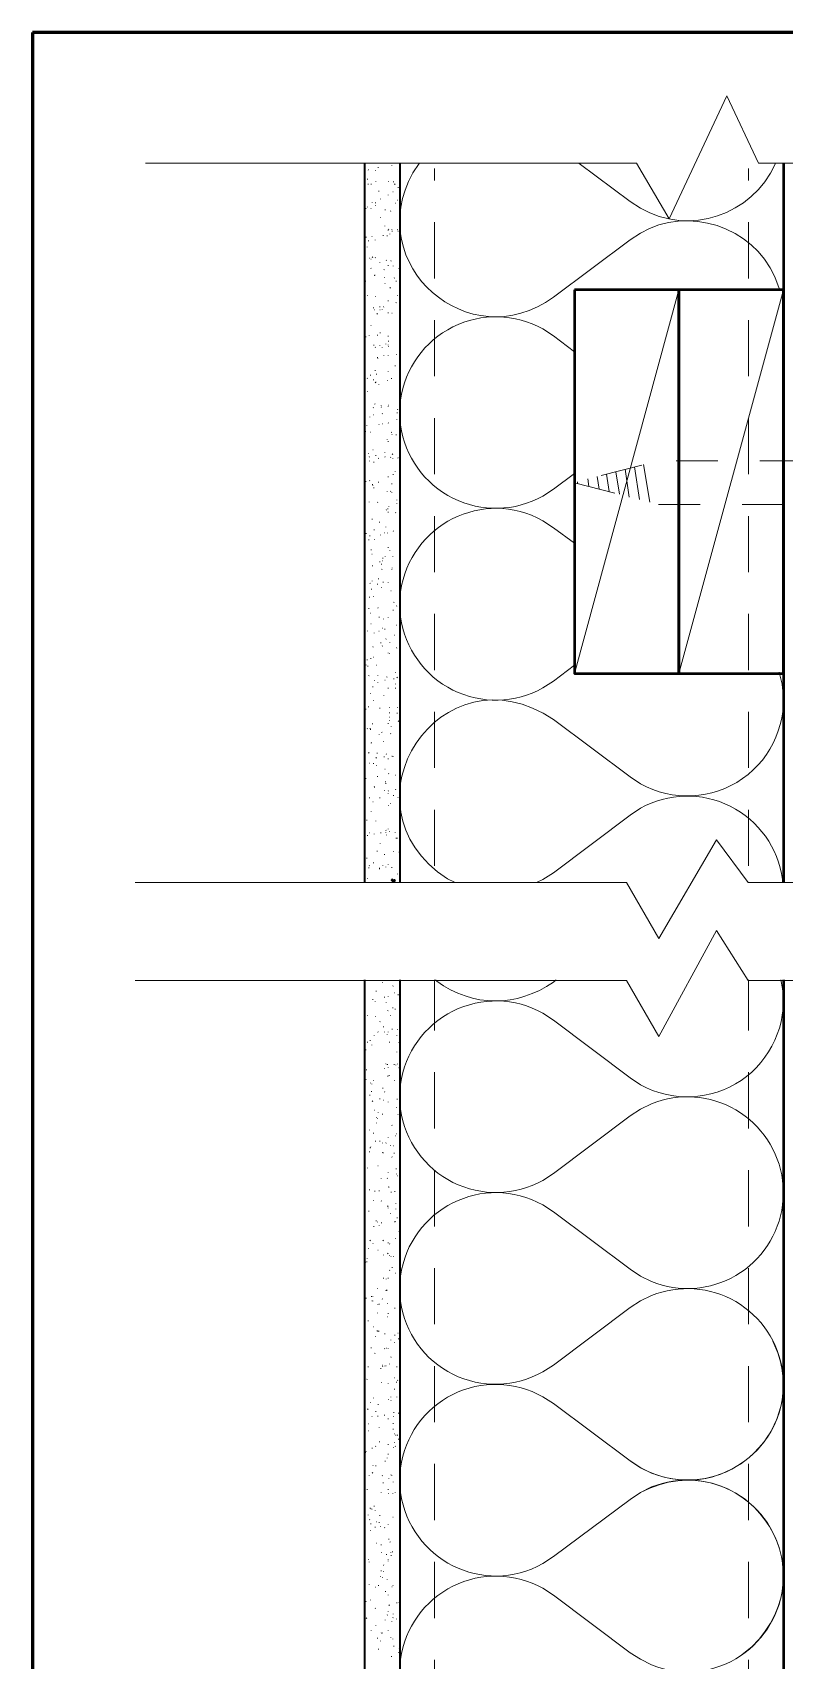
# Model space of a CAD drawing. Header units: inches. Extents: x 5 to 516, y -193 to 129.
# Drawn here: x 71.58 to 73.378, y -166.08 to -162.186 of the extents above; entities that cross this region are included whole.
import ezdxf

# ---------------------------------------------------------------- set-up
doc = ezdxf.new("R2010")
doc.units = ezdxf.units.IN
doc.header["$MEASUREMENT"] = 0
doc.linetypes.add('PDF_IMPORT', pattern=[1, 0.8, -0.2])
doc.layers.add('PDF8_Geometry', color=7, linetype='Continuous')
doc.layers.add('PDF8_Solid Fills', color=7, linetype='Continuous')

msp = doc.modelspace()

# ---------------------------------------------------------------- hatches: boundary and pattern name
at = {"layer": 'PDF8_Solid Fills', "transparency": 33554559}
msp.add_hatch(color=256, dxfattribs=at).paths.add_polyline_path([(72.439957, -164.2180043), (72.4432903, -164.2180043), (72.4432936, -164.2180043), (72.4455158, -164.2168932), (72.4455158, -164.2135599), (72.4388491, -164.2168932), (72.4388459, -164.2168932)])

# ---------------------------------------------------------------- linework, layer by layer
at = {"layer": 'PDF8_Geometry', "lineweight": 60}
msp.add_lwpolyline([(116.5799627, -192.1857845), (116.5799627, -162.1857821), (71.5799591, -162.1857821), (71.5799591, -192.1857845)], dxfattribs=at)
at = {"layer": 'PDF8_Geometry', "lineweight": 15}
for points in [[(71.8499595, -162.4980041), (73.024404, -162.4980041), (73.1021818, -162.6313374), (73.2399595, -162.336893), (73.3155151, -162.4980041), (75.5855153, -162.4980041)], [(72.3832937, -162.513559), (72.3821826, -162.5146701)], [(72.4010708, -162.5157811), (72.3999597, -162.5157811)], [(72.4066273, -162.5091148), (72.4066273, -162.5080036)], [(72.4388493, -162.5046705), (72.4388493, -162.5035594)], [(72.5044056, -162.499114), (72.48885, -162.5213363)], [(72.8866277, -162.4991148), (73.0088499, -162.590226), (73.0332943, -162.6057815)], [(73.3555166, -162.500226), (73.3555166, -162.4991148)], [(73.3777374, -164.2180043), (73.3777374, -162.4991153)], [(72.3810694, -162.5357803), (72.3810694, -162.5368914)], [(72.3821816, -162.5480032), (72.3821816, -162.5491143)], [(72.3899579, -162.5491131), (72.3899579, -162.548002)], [(72.4010708, -162.542449), (72.4010708, -162.5413379)], [(72.4077349, -162.5657802), (72.4077349, -162.5646691)], [(72.4310685, -162.542449), (72.4310685, -162.5413379)], [(72.4410692, -162.5668924), (72.4421803, -162.5668924)], [(72.4432936, -162.5435589), (72.4432936, -162.5424478)], [(72.4466256, -162.5480032), (72.4455145, -162.5491143)], [(72.454402, -162.5557818), (72.454402, -162.5568929)], [(72.3777373, -162.6068931), (72.3766262, -162.6068931)], [(72.3810694, -162.6024488), (72.3810694, -162.6035599)], [(72.3888502, -162.6068931), (72.3899613, -162.6068931)], [(72.3921823, -162.5913359), (72.3921823, -162.592447)], [(72.3999586, -162.5991145), (72.3988475, -162.5991145)], [(72.3999586, -162.593558), (72.3999586, -162.5924469)], [(72.4121792, -162.5846695), (72.4121792, -162.5835584)], [(72.4299608, -162.574671), (72.4299608, -162.5735599)], [(72.4477378, -162.593558), (72.4488489, -162.593558)], [(72.4532943, -162.5868916), (72.4521832, -162.5868916)], [(72.4121792, -162.6291144), (72.4121792, -162.6280033)], [(72.4232921, -162.6091152), (72.4232921, -162.6102263)], [(72.4355127, -162.6124473), (72.4366238, -162.6135584)], [(72.3777373, -162.6746692), (72.3777373, -162.6757803)], [(72.3832937, -162.68467), (72.3832937, -162.6835588)], [(72.3910701, -162.6735593), (72.3921812, -162.6735593)], [(72.3988464, -162.6824478), (72.3988464, -162.6813367)], [(72.4177357, -162.6713372), (72.4188468, -162.6713372)], [(72.4221799, -162.6480037), (72.4221799, -162.6491148)], [(72.4277364, -162.6724471), (72.4277364, -162.671336)], [(72.4299608, -162.6591143), (72.4299608, -162.6580032)], [(72.4310685, -162.65578), (72.4321796, -162.6568911)], [(72.434405, -162.6668929), (72.434405, -162.668004)], [(72.4388493, -162.6568922), (72.4388493, -162.6580033)], [(72.439957, -162.6613364), (72.439957, -162.6602253)], [(72.4532943, -162.6568922), (72.4521832, -162.6568922)], [(72.4532943, -162.6602242), (72.4544054, -162.6613354)], [(72.8255167, -162.8191141), (73.0088501, -162.6813363)], [(73.0332945, -162.665781), (73.0088501, -162.6813365)], [(72.3799572, -162.6991149), (72.3799572, -162.6980038)], [(72.3921823, -162.7224485), (72.3932934, -162.7235596)], [(72.3988464, -162.7235584), (72.3999575, -162.7246695)], [(72.3866258, -162.7257805), (72.3855147, -162.7257805)], [(72.3888502, -162.7280027), (72.3899613, -162.7280027)], [(72.3888502, -162.749114), (72.3899613, -162.7502252)], [(72.4099593, -162.7357813), (72.4099593, -162.7368924)], [(72.4199601, -162.7524484), (72.4210712, -162.7535595)], [(72.4255165, -162.7302248), (72.4266276, -162.7313359)], [(72.4299608, -162.7424477), (72.4299608, -162.7435588)], [(72.4366249, -162.731337), (72.437736, -162.7324481)], [(72.4421814, -162.7446698), (72.4421814, -162.7435587)], [(72.4555142, -162.7513362), (72.4555142, -162.7502251)], [(72.3766251, -162.7802262), (72.375514, -162.7802262)], [(72.3977387, -162.7668911), (72.3966276, -162.7668911)], [(72.3988464, -162.7657812), (72.3977353, -162.7657812)], [(72.4210723, -162.7713354), (72.4210723, -162.7724465)], [(72.4232921, -162.7857804), (72.422181, -162.7857804)], [(72.434405, -162.7957811), (72.4355162, -162.7968922)], [(72.4455134, -162.7724476), (72.4444023, -162.7735587)], [(72.4499577, -162.7802262), (72.4488466, -162.7802262)], [(73.125513, -162.8013375), (72.8755129, -163.7191154)], [(73.375513, -162.8013375), (73.125513, -163.7191154)], [(73.3655168, -162.7980032), (73.3544057, -162.7702254)], [(73.375513, -162.7891147), (73.375513, -162.7746702)], [(73.375513, -162.7824483), (73.375513, -162.7813372)], [(72.3810694, -162.8157803), (72.3810694, -162.8146692)], [(72.3999586, -162.8168925), (72.3999586, -162.8180036)], [(72.4099593, -162.8413359), (72.4099593, -162.842447)], [(72.4188479, -162.8413359), (72.419959, -162.842447)], [(72.4299608, -162.8268909), (72.4299608, -162.828002)], [(72.44885, -162.8313375), (72.4499611, -162.8324486)], [(72.4521821, -162.8146703), (72.4521821, -162.8135592)], [(73.3777374, -162.8335596), (73.3755151, -162.8302262)], [(72.3955143, -162.8446702), (72.3955143, -162.8435591)], [(72.3977387, -162.8491145), (72.3966276, -162.8491145)], [(72.4044029, -162.858003), (72.4032918, -162.8591141)], [(72.4110715, -162.8491145), (72.4099604, -162.8491145)], [(72.4155158, -162.8480046), (72.4155158, -162.8491157)], [(72.4299608, -162.8557809), (72.4299608, -162.856892)], [(72.4388493, -162.8568931), (72.4399604, -162.8568931)], [(72.3766251, -162.9135586), (72.3777362, -162.9135586)], [(72.3844014, -162.9102243), (72.3844014, -162.9113354)], [(72.3899579, -162.886893), (72.3888468, -162.886893)], [(72.4044029, -162.9102243), (72.4044029, -162.9091132)], [(72.4110715, -162.9035601), (72.4110715, -162.9046712)], [(72.4299608, -162.9113365), (72.4299608, -162.9124476)], [(72.3966265, -162.9335578), (72.3955154, -162.9335578)], [(72.3988464, -162.938002), (72.3999575, -162.9391132)], [(72.4099593, -162.93467), (72.4099593, -162.9335589)], [(72.4155158, -162.9391142), (72.4155158, -162.9380031)], [(72.4199601, -162.9591157), (72.4199601, -162.9580046)], [(72.4244043, -162.9313379), (72.4244043, -162.9302268)], [(72.4299608, -162.9324478), (72.4299608, -162.933559)], [(72.4299608, -162.9591157), (72.4299608, -162.9580046)], [(72.4310685, -162.9235593), (72.4310685, -162.9246704)], [(72.4321807, -162.9368921), (72.4310695, -162.9368921)], [(72.4499577, -162.9557814), (72.4510688, -162.9557814)], [(72.3988464, -162.9935576), (72.3988464, -162.9946687)], [(72.4044029, -162.96356), (72.4044029, -162.9624488)], [(72.4055151, -162.9657798), (72.4055151, -162.9646687)], [(72.4299608, -162.995782), (72.4299608, -162.9968931)], [(72.4466256, -162.9824469), (72.4466256, -162.9835581)], [(72.3799572, -163.0124469), (72.3810683, -163.013558)], [(72.387738, -163.0057805), (72.387738, -163.0046694)], [(72.3955143, -163.0168911), (72.3955143, -163.01578)], [(72.3999586, -163.0224476), (72.3988475, -163.0235587)], [(72.4010708, -163.0213354), (72.4010708, -163.0224465)], [(72.402183, -163.0035583), (72.402183, -163.0024472)], [(72.4077349, -163.028004), (72.4077349, -163.0268929)], [(72.4277364, -163.0180033), (72.4288475, -163.0180033)], [(72.4388493, -163.0135591), (72.4377382, -163.0135591)], [(72.3810694, -163.0446689), (72.3799582, -163.0446689)], [(72.3988464, -163.0735589), (72.3977353, -163.07467)], [(72.3866258, -163.1046687), (72.3866258, -163.1057798)], [(72.3944021, -163.0824474), (72.3955133, -163.0835585)], [(72.3955143, -163.1002245), (72.3944032, -163.1002245)], [(72.4132914, -163.0768909), (72.4132914, -163.0780021)], [(72.4144036, -163.0813375), (72.4132925, -163.0824486)], [(72.4155158, -163.0968924), (72.4166269, -163.0980035)], [(72.4299608, -163.0768909), (72.4310719, -163.0768909)], [(72.4299608, -163.0802253), (72.4299608, -163.0791142)], [(72.4510699, -163.1113374), (72.4510699, -163.1124485)], [(72.4521821, -163.0957802), (72.451071, -163.0957802)], [(72.4532943, -163.0868917), (72.4521832, -163.0880028)], [(72.4566264, -163.0968924), (72.4577375, -163.0980035)], [(72.3755129, -163.1402251), (72.376624, -163.1402251)], [(72.3788495, -163.1246702), (72.3788495, -163.1257813)], [(72.3888502, -163.1413373), (72.3877391, -163.1413373)], [(72.4088471, -163.123558), (72.407736, -163.123558)], [(72.4177357, -163.1213358), (72.4166246, -163.1213358)], [(72.4299608, -163.1191137), (72.4310719, -163.1202248)], [(72.4377371, -163.1413373), (72.4388482, -163.1424484)], [(72.439957, -163.1468915), (72.4388459, -163.1468915)], [(72.44885, -163.1480037), (72.4499611, -163.1480037)], [(72.3832937, -163.1924486), (72.3821826, -163.1924486)], [(72.3944021, -163.1835578), (72.393291, -163.1835578)], [(72.4221799, -163.1902265), (72.4221799, -163.1913376)], [(72.4277364, -163.1591144), (72.4277364, -163.1602255)], [(72.4299608, -163.1635586), (72.4299608, -163.1646697)], [(72.4577386, -163.170225), (72.4577386, -163.1691139)], [(72.3755129, -163.1935585), (72.3744018, -163.1946696)], [(72.3844014, -163.2002249), (72.3855125, -163.201336)], [(72.3855136, -163.2102256), (72.3855136, -163.2113368)], [(72.3955143, -163.21356), (72.3966255, -163.21356)], [(72.4010708, -163.1980028), (72.4010708, -163.1968917)], [(72.4066273, -163.2035593), (72.4077384, -163.2046704)], [(72.4232921, -163.2002249), (72.422181, -163.201336)], [(72.4366249, -163.2013371), (72.4355138, -163.2024482)], [(72.439957, -163.1935585), (72.4410681, -163.1946696)], [(72.4410692, -163.2057814), (72.4410692, -163.2046703)], [(72.454402, -163.2024471), (72.4532909, -163.2035582)], [(72.9966248, -163.2302248), (73.0066248, -163.2968915)], [(73.0188461, -163.2246706), (73.0310683, -163.3024484)], [(73.0410719, -163.2191142), (73.0555164, -163.3091142)], [(72.3766251, -163.2602247), (72.3766251, -163.2591136)], [(72.3855136, -163.2568927), (72.3866247, -163.2580038)], [(72.3932945, -163.2668911), (72.3921834, -163.2668911)], [(72.3932945, -163.2702255), (72.3932945, -163.2691144)], [(72.4077349, -163.2613369), (72.4066238, -163.2613369)], [(72.4299608, -163.2480042), (72.4299608, -163.2491153)], [(72.4388493, -163.2646713), (72.4388493, -163.2657824)], [(72.4421814, -163.2424477), (72.4421814, -163.2435588)], [(72.4466256, -163.2357813), (72.4466256, -163.2368924)], [(72.907735, -163.2535584), (72.9099572, -163.2713361)], [(72.9299608, -163.2480042), (72.9344053, -163.2780042)], [(72.9521821, -163.2424477), (72.9588488, -163.2835588)], [(72.9744035, -163.2368935), (72.9832923, -163.2902268)], [(72.3844014, -163.3091139), (72.3844014, -163.3080028)], [(72.3966265, -163.2746697), (72.3955154, -163.2746697)], [(72.4055151, -163.3091139), (72.404404, -163.310225)], [(72.4277364, -163.2835583), (72.4277364, -163.2846694)], [(72.4355127, -163.2824483), (72.4366238, -163.2835594)], [(72.4388493, -163.2857804), (72.4388493, -163.2868915)], [(72.4510699, -163.3046696), (72.4510699, -163.3035585)], [(72.3744052, -163.3391138), (72.3755163, -163.3402249)], [(72.4255165, -163.326891), (72.4266276, -163.3280021)], [(72.4299608, -163.3246711), (72.4288497, -163.3246711)], [(72.4299608, -163.3324474), (72.4299608, -163.3335585)], [(72.4321807, -163.3191146), (72.4321807, -163.3202257)], [(72.44885, -163.3335596), (72.4477389, -163.3346707)], [(72.4510699, -163.311336), (72.4510699, -163.3124472)], [(72.4566264, -163.325781), (72.4577375, -163.3268921)], [(73.3777374, -163.3335596), (73.3755151, -163.3313374)], [(72.3755129, -163.3757824), (72.3744018, -163.3757824)], [(72.3777373, -163.3835587), (72.3777373, -163.3846698)], [(72.3921823, -163.3502245), (72.3921823, -163.3491134)], [(72.3966265, -163.3746702), (72.3966265, -163.3757813)], [(72.4099593, -163.3568931), (72.4088482, -163.3568931)], [(72.4121792, -163.388003), (72.4121792, -163.3868919)], [(72.4210723, -163.3824465), (72.4221834, -163.3824465)], [(72.4244043, -163.3691137), (72.4244043, -163.3680026)], [(72.4288486, -163.3824465), (72.4288486, -163.3835576)], [(72.4432936, -163.3780023), (72.4421825, -163.3791134)], [(72.8755129, -163.4068922), (72.8255129, -163.3702256), (72.7999574, -163.3535589)], [(72.3832937, -163.3991136), (72.3844049, -163.3991136)], [(72.3866258, -163.3902251), (72.3866258, -163.389114)], [(72.3899579, -163.4224472), (72.3899579, -163.4235583)], [(72.3966265, -163.3980037), (72.3977377, -163.3980037)], [(72.4299608, -163.416893), (72.4299608, -163.4180041)], [(72.434405, -163.4246693), (72.434405, -163.4257804)], [(72.3921823, -163.4335578), (72.3910712, -163.4335578)], [(72.3921823, -163.4613356), (72.3932934, -163.4613356)], [(72.4099593, -163.4513371), (72.4099593, -163.4524483)], [(72.4144036, -163.4568913), (72.4144036, -163.4580024)], [(72.416628, -163.449115), (72.4155169, -163.449115)], [(72.4177357, -163.4424486), (72.4177357, -163.4435597)], [(72.4232921, -163.4391143), (72.4232921, -163.4380032)], [(72.4410692, -163.4380021), (72.4410692, -163.4391132)], [(72.4566264, -163.4413364), (72.4577375, -163.4413364)], [(72.387738, -163.5024484), (72.3866269, -163.5035595)], [(72.3921823, -163.4980042), (72.3921823, -163.4968931)], [(72.4066273, -163.4924477), (72.4077384, -163.4924477)], [(72.4144036, -163.4691142), (72.4155147, -163.4702253)], [(72.4177357, -163.5002263), (72.4188468, -163.5002263)], [(72.4299608, -163.5013362), (72.4299608, -163.5002251)], [(72.4388493, -163.4702264), (72.4388493, -163.4713375)], [(72.439957, -163.4668921), (72.439957, -163.465781)], [(72.3855136, -163.5368926), (72.3855136, -163.5357815)], [(72.3910701, -163.5168912), (72.389959, -163.5168912)], [(72.3955143, -163.5346705), (72.3955143, -163.5357816)], [(72.4044029, -163.5046706), (72.4044029, -163.5057817)], [(72.4144036, -163.5124469), (72.4144036, -163.513558)], [(72.4377371, -163.5213354), (72.436626, -163.5213354)], [(72.4577386, -163.5213354), (72.4566274, -163.5213354)], [(72.3844014, -163.5635582), (72.3832903, -163.5635582)], [(72.3888502, -163.5746711), (72.3877391, -163.5746711)], [(72.4066273, -163.5613361), (72.4055162, -163.5624472)], [(72.4421814, -163.5680025), (72.4421814, -163.5668913)], [(72.4432936, -163.5480033), (72.4444047, -163.5491144)], [(72.4510699, -163.5568918), (72.4499588, -163.5580029)], [(72.3810694, -163.6180038), (72.3810694, -163.6168927)], [(72.3899579, -163.6002245), (72.3888468, -163.6002245)], [(72.4077349, -163.6180038), (72.4088461, -163.6180038)], [(72.4088471, -163.5846696), (72.4088471, -163.5835585)], [(72.416628, -163.6102252), (72.4177391, -163.6102252)], [(72.4188479, -163.5880039), (72.4188479, -163.589115)], [(72.4221799, -163.6124474), (72.4221799, -163.6135585)], [(72.4299608, -163.5857818), (72.4299608, -163.5846707)], [(72.4510699, -163.6035588), (72.4499588, -163.6035588)], [(72.3932945, -163.6546701), (72.3944056, -163.6557812)], [(72.3966265, -163.6213359), (72.3966265, -163.622447)], [(72.4121792, -163.6457816), (72.4132903, -163.6457816)], [(72.416628, -163.652448), (72.4155169, -163.6535591)], [(72.4255165, -163.6357809), (72.4244054, -163.636892)], [(72.434405, -163.6446694), (72.434405, -163.6457805)], [(72.4444058, -163.6268923), (72.4455169, -163.6268923)], [(72.4499577, -163.6568923), (72.4510688, -163.6580034)], [(72.3777373, -163.6980028), (72.3777373, -163.6991139)], [(72.3799572, -163.6857822), (72.3799572, -163.6868933)], [(72.3888502, -163.6835578), (72.3888502, -163.6824467)], [(72.3955143, -163.6802258), (72.3944032, -163.6802258)], [(72.4299608, -163.6691151), (72.4299608, -163.6702262)], [(72.4332928, -163.6713372), (72.4332928, -163.6702261)], [(72.3821816, -163.7013372), (72.3810704, -163.7013372)], [(72.3832937, -163.7235585), (72.3844049, -163.7246696)], [(72.3977387, -163.7346691), (72.3977387, -163.7357802)], [(72.402183, -163.699115), (72.4032941, -163.699115)], [(72.4055151, -163.7246707), (72.4055151, -163.7235596)], [(72.4221799, -163.7346691), (72.423291, -163.7346691)], [(72.4266242, -163.7268928), (72.4277353, -163.7280039)], [(72.4444058, -163.7313371), (72.4432947, -163.7313371)], [(72.4477378, -163.7157799), (72.4477378, -163.716891)], [(72.4521821, -163.7280027), (72.451071, -163.7291139)], [(72.3888502, -163.7668912), (72.3877391, -163.7668912)], [(72.3932945, -163.7502263), (72.3932945, -163.7513374)], [(72.4055151, -163.7402256), (72.4055151, -163.7413367)], [(72.4199601, -163.7713354), (72.4199601, -163.7724466)], [(72.4299608, -163.7535584), (72.4299608, -163.7546695)], [(72.4477378, -163.7446699), (72.4477378, -163.7435588)], [(72.4477378, -163.7535584), (72.4477378, -163.7546695)], [(72.3766251, -163.8035598), (72.3766251, -163.8046709)], [(72.3832937, -163.7980033), (72.3832937, -163.7991144)], [(72.3955143, -163.7835583), (72.3944032, -163.7835583)], [(72.4099593, -163.8013376), (72.4099593, -163.8024487)], [(72.4332928, -163.7991132), (72.4332928, -163.8002243)], [(72.4332928, -163.8124483), (72.4332928, -163.8135594)], [(72.4510699, -163.8135582), (72.452181, -163.8135582)], [(72.4521821, -163.7991132), (72.4521821, -163.8002243)], [(72.3799572, -163.8502245), (72.3810683, -163.8513356)], [(72.387738, -163.8502245), (72.3866269, -163.8502245)], [(72.387738, -163.8524489), (72.387738, -163.85356)], [(72.3932945, -163.8391139), (72.3921834, -163.8391139)], [(72.4299608, -163.8380039), (72.4299608, -163.839115)], [(72.4332928, -163.8302253), (72.4332928, -163.8313364)], [(72.434405, -163.8235589), (72.4332939, -163.8235589)], [(72.4377371, -163.8446703), (72.4377371, -163.8457814)], [(72.4555142, -163.8324475), (72.4544031, -163.8335586)], [(73.3777374, -163.8346696), (73.3755151, -163.8313363)], [(72.3899579, -163.8857809), (72.3899579, -163.8846698)], [(72.3899579, -163.884671), (72.391069, -163.884671)], [(72.4088471, -163.8657817), (72.4088471, -163.8646706)], [(72.4155158, -163.8591153), (72.4144047, -163.8602264)], [(72.4188479, -163.8813366), (72.4188479, -163.8824477)], [(72.4366249, -163.8624474), (72.4355138, -163.8635585)], [(72.3832937, -163.9080045), (72.3844049, -163.9091156)], [(72.4010708, -163.9202251), (72.4021819, -163.9213362)], [(72.4032907, -163.9091144), (72.4044018, -163.9091144)], [(72.4210723, -163.9180029), (72.4199611, -163.9180029)], [(72.4266242, -163.9113365), (72.4255131, -163.9124477)], [(72.4299608, -163.9224472), (72.4299608, -163.9235583)], [(72.439957, -163.916893), (72.4388459, -163.916893)], [(72.4410692, -163.916893), (72.4421803, -163.9180041)], [(72.3766251, -163.9702264), (72.3777362, -163.9702264)], [(72.3866258, -163.9335579), (72.3855147, -163.9335579)], [(72.3955143, -163.9335579), (72.3955143, -163.934669)], [(72.402183, -163.9380021), (72.402183, -163.9391132)], [(72.4044029, -163.96467), (72.4044029, -163.9657811)], [(72.4232921, -163.9480029), (72.422181, -163.9480029)], [(72.4310685, -163.9580036), (72.4321796, -163.9591147)], [(72.4477378, -163.9624478), (72.4488489, -163.9624478)], [(72.3744052, -163.9868936), (72.3755163, -163.9868936)], [(72.3977387, -163.9891134), (72.3966276, -163.9902245)], [(72.3977387, -163.9913378), (72.3966276, -163.9913378)], [(72.4210723, -163.9980042), (72.4210723, -163.9991153)], [(72.4244043, -163.9780028), (72.4232932, -163.9780028)], [(72.4244043, -163.9813371), (72.4244043, -163.9824482)], [(72.4299608, -163.9991141), (72.4310719, -164.0002253)], [(72.4299608, -164.0068927), (72.4299608, -164.0057816)], [(72.4432936, -164.011337), (72.4432936, -164.0102259)], [(72.44885, -163.9957821), (72.4477389, -163.9968932)], [(72.3855136, -164.0168912), (72.3855136, -164.0157801)], [(72.3899579, -164.0480033), (72.3899579, -164.0491144)], [(72.3932945, -164.025782), (72.3944056, -164.025782)], [(72.4099593, -164.0168912), (72.4099593, -164.0157801)], [(72.4310685, -164.0346705), (72.4321796, -164.0346705)], [(72.4366249, -164.0302263), (72.4355138, -164.0302263)], [(72.4532943, -164.0157813), (72.4544054, -164.0157813)], [(72.3788495, -164.0702269), (72.3788495, -164.0691158)], [(72.4010708, -164.0724468), (72.4010708, -164.0713357)], [(72.4577386, -164.0802254), (72.4577386, -164.0791142)], [(72.7866277, -164.2180043), (72.799961, -164.2113377), (72.8255165, -164.1957821), (73.0088499, -164.0580043)], [(71.8255138, -164.2191143), (72.9999583, -164.2191143), (73.0777361, -164.3524476), (73.2155138, -164.116892), (73.2910694, -164.2191143), (76.3977362, -164.2191143)], [(72.3810694, -164.105781), (72.3810694, -164.1068921)], [(72.3855136, -164.1002245), (72.3844025, -164.1002245)], [(72.3966265, -164.1035589), (72.3966265, -164.1024478)], [(72.4110715, -164.1257825), (72.4110715, -164.1246713)], [(72.4132914, -164.1002245), (72.4121803, -164.1002245)], [(72.4244043, -164.0935581), (72.4255154, -164.0946693)], [(72.4244043, -164.0991146), (72.4244043, -164.1002257)], [(72.4266242, -164.1046688), (72.4266242, -164.1057799)], [(72.4299608, -164.0902261), (72.4299608, -164.0913372)], [(72.4332928, -164.0968925), (72.4332928, -164.0957814)], [(72.4466256, -164.0991146), (72.4466256, -164.1002257)], [(72.4499577, -164.1124474), (72.4488466, -164.1124474)], [(72.4510699, -164.1124474), (72.452181, -164.1124474)], [(72.3755129, -164.1302267), (72.3744018, -164.1313378)], [(72.3788495, -164.1613366), (72.3788495, -164.1602255)], [(72.4032907, -164.1435595), (72.4044018, -164.1435595)], [(72.4210723, -164.152448), (72.4210723, -164.1513369)], [(72.4432936, -164.1446694), (72.4432936, -164.1457806)], [(72.4566264, -164.1457816), (72.4566264, -164.1468928)], [(72.3844014, -164.1835579), (72.3832903, -164.1835579)], [(72.3855136, -164.1780037), (72.3844025, -164.1791148)], [(72.3955143, -164.1724472), (72.3955143, -164.1713361)], [(72.4088471, -164.1846701), (72.4099582, -164.1846701)], [(72.4088471, -164.1857823), (72.4099582, -164.1857823)], [(72.4177357, -164.1791136), (72.4177357, -164.1780025)], [(72.4244043, -164.1824479), (72.4244043, -164.1813368)], [(72.4299608, -164.1746694), (72.4299608, -164.1757805)], [(72.4388493, -164.1824479), (72.4388493, -164.1835591)], [(72.4521821, -164.1980029), (72.4521821, -164.199114)], [(72.3810694, -164.2091158), (72.3799582, -164.2091158)], [(72.5721832, -164.2102244), (72.5888499, -164.2180021)], [(71.8255138, -164.4535594), (72.9999583, -164.4535594), (73.0777361, -164.5868927), (73.2155138, -164.3335593), (73.2910694, -164.4535594), (78.2421809, -164.4535594)], [(72.416628, -164.4580036), (72.416628, -164.4591147)], [(72.4421814, -164.4657799), (72.4410703, -164.4668911)], [(72.5432918, -164.4513372), (72.5466251, -164.4546706)], [(72.825514, -164.4568928), (72.8321807, -164.4513372)], [(73.3777374, -168.5546701), (73.3777374, -164.4513364)], [(72.3932945, -164.4980043), (72.3932945, -164.4991154)], [(72.3988464, -164.5035585), (72.3988464, -164.5024473)], [(72.4010708, -164.479115), (72.4021819, -164.479115)], [(72.4210723, -164.4924478), (72.4210723, -164.4935589)], [(72.4255165, -164.5057806), (72.4255165, -164.5068917)], [(72.4299608, -164.4913379), (72.4299608, -164.492449)], [(72.4455134, -164.4824471), (72.4444023, -164.4824471)], [(72.454402, -164.4880047), (72.454402, -164.4868936), (72.4532909, -164.4868936)], [(72.3810694, -164.5368927), (72.3799582, -164.5368927)], [(72.3999586, -164.5391148), (72.3988475, -164.5391148)], [(72.4110715, -164.5513377), (72.4099604, -164.5524488)], [(72.4288486, -164.5246698), (72.4299597, -164.5257809)], [(72.4355127, -164.5357805), (72.4355127, -164.5368916)], [(72.4410692, -164.5180034), (72.4410692, -164.5191146)], [(72.4466256, -164.5213355), (72.4466256, -164.5224466)], [(72.3966265, -164.5846697), (72.3966265, -164.5857808)], [(72.4055151, -164.5757811), (72.4066262, -164.5768922)], [(72.4188479, -164.5646705), (72.4188479, -164.5635594)], [(72.4210723, -164.5768911), (72.4210723, -164.57578)], [(72.4277364, -164.5824475), (72.4277364, -164.5813364)], [(72.4299608, -164.5757811), (72.4299608, -164.5768922)], [(72.439957, -164.5702269), (72.439957, -164.5691158)], [(72.4510699, -164.5857819), (72.4510699, -164.5846707)], [(72.4532943, -164.5702269), (72.4521832, -164.5702269)], [(72.3777373, -164.6191138), (72.3766262, -164.6191138)], [(72.3810694, -164.6002246), (72.3810694, -164.6013357)], [(72.3866258, -164.5968925), (72.3877369, -164.5968925)], [(72.3910701, -164.6068932), (72.3910701, -164.6080044)], [(72.4332928, -164.6013368), (72.4332928, -164.6002257)], [(72.4510699, -164.6246703), (72.4510699, -164.6235592)], [(72.4555142, -164.6013368), (72.4555142, -164.6024479)], [(72.3788495, -164.6668931), (72.3777384, -164.6668931)], [(72.4210723, -164.6635587), (72.4221834, -164.6635587)], [(72.4255165, -164.6524481), (72.4244054, -164.6535592)], [(72.4288486, -164.6535603), (72.4288486, -164.6546714)], [(72.4299608, -164.6602244), (72.4299608, -164.6613355)], [(72.4444058, -164.6546702), (72.4444058, -164.6535591)], [(72.44885, -164.6557801), (72.44885, -164.654669)], [(72.4521821, -164.6535603), (72.4521821, -164.6524492)], [(72.4555142, -164.6613366), (72.4566253, -164.6624477)], [(72.3777373, -164.6891144), (72.3777373, -164.6902255)], [(72.387738, -164.6980029), (72.387738, -164.699114)], [(72.3910701, -164.7013372), (72.3910701, -164.7002261)], [(72.3955143, -164.6935586), (72.3955143, -164.6924475)], [(72.4177357, -164.7102258), (72.4177357, -164.7113369)], [(72.4288486, -164.682448), (72.4299597, -164.682448)], [(72.4321807, -164.6802259), (72.4332918, -164.6802259)], [(72.4455134, -164.6935586), (72.4455134, -164.6924475)], [(72.3744052, -164.7457821), (72.3755163, -164.7457821)], [(72.3866258, -164.7268929), (72.3866258, -164.728004)], [(72.3910701, -164.7191143), (72.389959, -164.7191143)], [(72.3921823, -164.7413379), (72.3932934, -164.742449)], [(72.4099593, -164.7357814), (72.4099593, -164.7368925)], [(72.4199601, -164.7391135), (72.4188489, -164.7391135)], [(72.4221799, -164.7191143), (72.4210688, -164.7202254)], [(72.4299608, -164.7446699), (72.4299608, -164.7435588)], [(72.4521821, -164.7368936), (72.451071, -164.7368936)], [(73.3777374, -164.7202265), (73.3755151, -164.7180043)], [(72.3744052, -164.7824484), (72.3755163, -164.7824484)], [(72.3977387, -164.7635592), (72.3966276, -164.7635592)], [(72.402183, -164.7813363), (72.402183, -164.7802251)], [(72.4055151, -164.7835584), (72.404404, -164.7835584)], [(72.4066273, -164.7680035), (72.4066273, -164.7691146)], [(72.416628, -164.7724477), (72.416628, -164.7735588)], [(72.4499577, -164.7580027), (72.4499577, -164.7568916)], [(72.454402, -164.7735599), (72.4532909, -164.7735599)], [(72.3855136, -164.8102262), (72.3855136, -164.8113373)], [(72.3955143, -164.8180026), (72.3955143, -164.8191137)], [(72.402183, -164.7935591), (72.402183, -164.7946702)], [(72.4299608, -164.8280033), (72.4299608, -164.8291144)], [(72.4388493, -164.7991133), (72.4399604, -164.8002244)], [(72.4477378, -164.8246712), (72.4488489, -164.8246712)], [(72.4510699, -164.820227), (72.4499588, -164.820227)], [(72.3855136, -164.8624475), (72.3855136, -164.8635586)], [(72.387738, -164.8535589), (72.3866269, -164.8535589)], [(72.3888502, -164.8513368), (72.3877391, -164.8524479)], [(72.3999586, -164.838004), (72.3999586, -164.8368929)], [(72.4099593, -164.838004), (72.4099593, -164.8368929)], [(72.416628, -164.8424483), (72.416628, -164.8413372)], [(72.416628, -164.8635597), (72.416628, -164.8646708)], [(72.4188479, -164.8657818), (72.4177367, -164.8657818)], [(72.4255165, -164.8413361), (72.4244054, -164.8424472)], [(72.4355127, -164.8468925), (72.4355127, -164.8480036)], [(72.4421814, -164.8491147), (72.4432925, -164.8491147)], [(72.4444058, -164.8668917), (72.4444058, -164.8657806)], [(72.3810694, -164.9013359), (72.3810694, -164.902447)], [(72.4055151, -164.8968916), (72.4066262, -164.8968916)], [(72.4388493, -164.8746703), (72.4399604, -164.8757814)], [(72.4499577, -164.9035603), (72.4488466, -164.9035603)], [(72.3755129, -164.9280037), (72.3755129, -164.9291149)], [(72.4132914, -164.9268915), (72.4132914, -164.9257804)], [(72.4288486, -164.9257816), (72.4277375, -164.9268927)], [(72.4299608, -164.9124488), (72.4299608, -164.9135599)], [(72.4499577, -164.9168931), (72.4499577, -164.915782)], [(72.4532943, -164.9202252), (72.4521832, -164.9202252)], [(72.3855136, -164.9535594), (72.3855136, -164.9546705)], [(72.3955143, -164.980225), (72.3955143, -164.9791139)], [(72.3988464, -164.9568915), (72.3977353, -164.9568915)], [(72.4088471, -164.9568915), (72.4088471, -164.9557803)], [(72.4132914, -164.980225), (72.4144025, -164.9813361)], [(72.4310685, -164.946893), (72.4321796, -164.946893)], [(72.4321807, -164.9480029), (72.4321807, -164.9468918)], [(72.4377371, -164.9602258), (72.4377371, -164.9591147)], [(72.4466256, -164.9580037), (72.4455145, -164.9580037)], [(72.3832937, -165.0046707), (72.3844049, -165.0046707)], [(72.4288486, -164.9924478), (72.4299597, -164.9935589)], [(72.4299608, -164.9968921), (72.4299608, -164.9980032)], [(72.4355127, -165.0102249), (72.4366238, -165.0102249)], [(72.44885, -164.9868936), (72.44885, -164.9857825)], [(72.44885, -164.9991142), (72.44885, -165.0002253)], [(72.4521821, -165.0213355), (72.451071, -165.0213355)], [(72.3966265, -165.041337), (72.3955154, -165.041337)], [(72.402183, -165.0280042), (72.4010719, -165.0280042)], [(72.4044029, -165.0302263), (72.4044029, -165.0313374)], [(72.4088471, -165.0391149), (72.4088471, -165.040226)], [(72.4144036, -165.0335584), (72.4144036, -165.0324473)], [(72.4466256, -165.0302263), (72.4455145, -165.0302263)], [(72.4466256, -165.0291141), (72.4466256, -165.0302253)], [(72.4555142, -165.0535599), (72.4566253, -165.0535599)], [(72.3832937, -165.0946704), (72.3832937, -165.0935593)], [(72.387738, -165.0746712), (72.3866269, -165.0757823)], [(72.3932945, -165.0824476), (72.3944056, -165.0824476)], [(72.4055151, -165.0980048), (72.4066262, -165.0980048)], [(72.4188479, -165.0746712), (72.4177367, -165.0757823)], [(72.4299608, -165.0813376), (72.4299608, -165.0802265)], [(72.434405, -165.0824476), (72.4332939, -165.0835587)], [(72.44885, -165.070227), (72.4477389, -165.070227)], [(72.3766251, -165.1268925), (72.375514, -165.1268925)], [(72.3788495, -165.1257825), (72.3788495, -165.1268936)], [(72.3799572, -165.1180039), (72.3799572, -165.1191151)], [(72.4188479, -165.1102253), (72.4188479, -165.1091142)], [(72.4299608, -165.1057811), (72.4288497, -165.1068922)], [(72.4332928, -165.1113375), (72.434404, -165.1113375)], [(72.4377371, -165.1135597), (72.436626, -165.1135597)], [(72.439957, -165.1391153), (72.439957, -165.1402264)], [(72.4432936, -165.1124475), (72.4432936, -165.1135586)], [(72.4188479, -165.1657809), (72.4188479, -165.1646698)], [(72.4255165, -165.1668931), (72.4255165, -165.1680042)], [(72.4299608, -165.164671), (72.4299608, -165.1657821)], [(72.434405, -165.1457817), (72.4332939, -165.1468928)], [(72.4477378, -165.1535603), (72.4466267, -165.1535603)], [(72.4577386, -165.1468917), (72.4577386, -165.1480028)], [(72.3755129, -165.1935587), (72.3755129, -165.1924476)], [(72.3777373, -165.2135601), (72.3777373, -165.212449)], [(72.3910701, -165.2091159), (72.389959, -165.2091159)], [(72.3932945, -165.2091159), (72.3932945, -165.210227)], [(72.4044029, -165.1891144), (72.4044029, -165.1902255)], [(72.4155158, -165.2146701), (72.4166269, -165.2157812)], [(72.4244043, -165.1957808), (72.4244043, -165.1946697)], [(72.4277364, -165.1935587), (72.4266253, -165.1946698)], [(72.4577386, -165.1846702), (72.4566274, -165.1846702)], [(72.3921823, -165.2191143), (72.3910712, -165.2191143)], [(72.3932945, -165.2191143), (72.3932945, -165.2202254)], [(72.4044029, -165.2480043), (72.4044029, -165.2491154)], [(72.4055151, -165.2280029), (72.4055151, -165.229114)], [(72.4088471, -165.2268929), (72.4088471, -165.228004)], [(72.4288486, -165.2268929), (72.4288486, -165.2257818)], [(72.4299608, -165.2491142), (72.4299608, -165.2502254)], [(72.4466256, -165.2368937), (72.4455145, -165.2368937)], [(73.3777374, -165.2202265), (73.3755151, -165.2180043)], [(72.3744052, -165.2680035), (72.3755163, -165.2680035)], [(72.3821816, -165.2680035), (72.3821816, -165.2668924)], [(72.3944021, -165.2813363), (72.3955133, -165.2813363)], [(72.4044029, -165.291337), (72.4032918, -165.291337)], [(72.4055151, -165.2924492), (72.4055151, -165.2913381)], [(72.4077349, -165.291337), (72.4077349, -165.2924481)], [(72.4288486, -165.2580028), (72.4277375, -165.2580028)], [(72.3899579, -165.3313377), (72.3899579, -165.3324488)], [(72.3999586, -165.305782), (72.3999586, -165.3046709)], [(72.4221799, -165.3335598), (72.4210688, -165.3346709)], [(72.4221799, -165.2980034), (72.4221799, -165.2991145)], [(72.4255165, -165.3324476), (72.4266276, -165.3324476)], [(72.4299608, -165.3335598), (72.4299608, -165.3346709)], [(72.4366249, -165.3124484), (72.4366249, -165.3135595)], [(72.4455134, -165.320227), (72.4455134, -165.3191159)], [(72.4466256, -165.3013377), (72.4455145, -165.3013377)], [(72.4532943, -165.2968935), (72.4544054, -165.2968935)], [(72.454402, -165.3102263), (72.4555131, -165.3102263)], [(73.3621833, -165.3435601), (73.349961, -165.3157824)], [(72.3977387, -165.3446704), (72.3988498, -165.3457816)], [(72.4332928, -165.371336), (72.4332928, -165.3702249)], [(72.4366249, -165.353559), (72.437736, -165.3546701)], [(72.3799572, -165.4068924), (72.378846, -165.4080035)], [(72.3821816, -165.3768925), (72.3821816, -165.3780036)], [(72.4121792, -165.3813368), (72.4132903, -165.3813368)], [(72.4177357, -165.3735582), (72.4166246, -165.3735582)], [(72.4177357, -165.3757826), (72.4166246, -165.3768937)], [(72.4221799, -165.3746704), (72.4221799, -165.3757815)], [(72.4244043, -165.3746704), (72.4255154, -165.3746704)], [(72.4455134, -165.4035603), (72.4444023, -165.4035603)], [(72.4510699, -165.3768925), (72.4510699, -165.3780036)], [(72.4521821, -165.4091145), (72.4532932, -165.4102256)], [(72.3755129, -165.414671), (72.3755129, -165.4135599)], [(72.4144036, -165.4157809), (72.4144036, -165.4146698)], [(72.4299608, -165.4180031), (72.4299608, -165.4168919)], [(72.4366249, -165.4502251), (72.4366249, -165.449114)], [(72.4455134, -165.4313381), (72.4455134, -165.430227)], [(72.4499577, -165.4135588), (72.4499577, -165.4146699)], [(72.4510699, -165.4491152), (72.4510699, -165.4502263)], [(72.4577386, -165.4291137), (72.4577386, -165.4302248)], [(72.3821816, -165.4780029), (72.3810704, -165.479114)], [(72.387738, -165.462448), (72.3888491, -165.462448)], [(72.3955143, -165.4524472), (72.3955143, -165.4513361)], [(72.4010708, -165.4846693), (72.4010708, -165.4835582)], [(72.4066273, -165.4680044), (72.4066273, -165.4668933)], [(72.4310685, -165.4557816), (72.4310685, -165.4546705)], [(72.4366249, -165.4580037), (72.437736, -165.4580037)], [(72.4444058, -165.4868937), (72.4432947, -165.4868937)], [(72.4555142, -165.4880036), (72.4544031, -165.4880036)], [(72.3821816, -165.5135593), (72.3832927, -165.5135593)], [(72.3921823, -165.4957822), (72.3910712, -165.4957822)], [(72.4055151, -165.49467), (72.4055151, -165.4957811)], [(72.4088471, -165.5224478), (72.4088471, -165.5213367)], [(72.4210723, -165.4935578), (72.4210723, -165.4924467)], [(72.4299608, -165.5013364), (72.4299608, -165.5024475)], [(72.4421814, -165.4957822), (72.4432925, -165.4957822)], [(72.4421814, -165.5124471), (72.4421814, -165.5135582)], [(72.4421814, -165.526892), (72.4421814, -165.5257809)], [(72.3832937, -165.5302264), (72.3821826, -165.5302264)], [(72.3999586, -165.5668927), (72.4010697, -165.5680038)], [(72.4099593, -165.556892), (72.4088482, -165.556892)], [(72.4299608, -165.5635584), (72.4299608, -165.5624472)], [(72.4455134, -165.5380027), (72.4444023, -165.5380027)], [(72.4455134, -165.5591141), (72.4455134, -165.558003)], [(72.4466256, -165.5668927), (72.4477368, -165.5680038)], [(72.44885, -165.5402248), (72.44885, -165.5413359)], [(72.4521821, -165.5402248), (72.4521821, -165.5413359)], [(72.4555142, -165.5502256), (72.4544031, -165.5502256)], [(72.4577386, -165.5591141), (72.4577386, -165.5602252)], [(72.3755129, -165.5813377), (72.376624, -165.5824488)], [(72.3777373, -165.5791155), (72.3777373, -165.5802267)], [(72.3921823, -165.5724469), (72.3921823, -165.5713358)], [(72.4232921, -165.6024491), (72.4232921, -165.6035602)], [(72.4277364, -165.5957804), (72.4277364, -165.5946693)], [(72.4299608, -165.5857819), (72.4299608, -165.586893)], [(72.4432936, -165.570227), (72.4421825, -165.570227)], [(72.3755129, -165.6346711), (72.3755129, -165.63356)], [(72.3844014, -165.6368932), (72.3844014, -165.6380043)], [(72.3921823, -165.6302268), (72.3932934, -165.6313379)], [(72.3944021, -165.6135597), (72.393291, -165.6135597)], [(72.4010708, -165.6146697), (72.4010708, -165.6135585)], [(72.4155158, -165.6368932), (72.4166269, -165.6380043)], [(72.4321807, -165.6446696), (72.4321807, -165.6435585)], [(72.4377371, -165.635781), (72.436626, -165.635781)], [(72.4388493, -165.6380032), (72.4388493, -165.6368921)], [(72.4577386, -165.6202261), (72.4577386, -165.619115)], [(72.3799572, -165.6702252), (72.3799572, -165.6713363)], [(72.4132914, -165.6780038), (72.4132914, -165.6791149)], [(72.4177357, -165.6546703), (72.4188468, -165.6546703)], [(72.4299608, -165.6702252), (72.4299608, -165.6713363)], [(72.4310685, -165.6813381), (72.4310685, -165.680227)], [(72.4410692, -165.6802259), (72.4410692, -165.681337)], [(72.4421814, -165.6535604), (72.4421814, -165.6524492)], [(72.4466256, -165.6780038), (72.4466256, -165.6768927)], [(72.4566264, -165.6846702), (72.4577375, -165.6846702)], [(73.0332936, -165.6780027), (73.0088492, -165.6946694)], [(72.3866258, -165.71578), (72.3877369, -165.71578)], [(72.3899579, -165.7168922), (72.3888468, -165.7168922)], [(72.3921823, -165.7180044), (72.3910712, -165.7180044)], [(72.3966265, -165.7102258), (72.3966265, -165.711337)], [(72.3988464, -165.7202266), (72.3988464, -165.7213377)], [(73.3777374, -165.7202266), (73.3755151, -165.7180043)], [(72.3821816, -165.7313372), (72.3821816, -165.7324483)], [(72.3866258, -165.7424479), (72.3855147, -165.743559)], [(72.3888502, -165.7524486), (72.3888502, -165.7535597)], [(72.3988464, -165.7613371), (72.3988464, -165.760226)], [(72.402183, -165.7480044), (72.4032941, -165.7480044)], [(72.4088471, -165.7491143), (72.4088471, -165.7502254)], [(72.4099593, -165.7335594), (72.4099593, -165.7324483)], [(72.4121792, -165.759115), (72.4121792, -165.7602261)], [(72.4210723, -165.7613371), (72.4221834, -165.7624483)], [(72.4299608, -165.7546707), (72.4299608, -165.7535596)], [(72.4421814, -165.7368937), (72.4410703, -165.7368937)], [(72.387738, -165.7680035), (72.387738, -165.7691147)], [(72.4032907, -165.7991134), (72.4021796, -165.7991134)], [(72.4321807, -165.7902249), (72.4321807, -165.7891137)], [(72.4355127, -165.7957813), (72.4344016, -165.7968924)], [(72.3832937, -165.839114), (72.3832937, -165.8380029)], [(72.4132914, -165.8024477), (72.4132914, -165.8035588)], [(72.4144036, -165.821337), (72.4132925, -165.821337)], [(72.4266242, -165.8257812), (72.4266242, -165.8268923)], [(72.4299608, -165.839114), (72.4299608, -165.8380029)], [(72.4366249, -165.8224469), (72.4366249, -165.8213358)], [(72.4377371, -165.8280034), (72.4377371, -165.8291145)], [(72.4410692, -165.820227), (72.4399581, -165.820227)], [(72.3844014, -165.8435583), (72.3844014, -165.8446694)], [(72.4110715, -165.8791147), (72.4121826, -165.8791147)], [(72.4132914, -165.8657819), (72.4132914, -165.8646708)], [(72.4188479, -165.8668918), (72.419959, -165.8668918)], [(72.4199601, -165.8513369), (72.4188489, -165.852448)], [(72.4299608, -165.8413362), (72.4299608, -165.8424473)], [(72.3844014, -165.8991138), (72.3844014, -165.8980027)], [(72.4010708, -165.9046703), (72.3999597, -165.9046703)], [(72.4066273, -165.900226), (72.4077384, -165.900226)], [(72.416628, -165.8813368), (72.4155169, -165.8813368)], [(72.4244043, -165.914671), (72.4232932, -165.914671)], [(72.4277364, -165.8857811), (72.4277364, -165.8868922)], [(72.439957, -165.9035604), (72.4388459, -165.9035604)], [(72.4421814, -165.900226), (72.4410703, -165.900226)], [(72.3766251, -165.9380023), (72.3777362, -165.9391134)], [(72.387738, -165.9346702), (72.387738, -165.9357813)], [(72.3988464, -165.9546694), (72.3999575, -165.9557805)], [(72.4299608, -165.9224474), (72.4299608, -165.9235585)], [(72.4332928, -165.9468931), (72.4321817, -165.9480042)], [(72.4510699, -165.9424488), (72.4510699, -165.9413377)], [(72.4566264, -165.9413366), (72.4555153, -165.9413366)], [(72.3777373, -165.9780029), (72.3788484, -165.979114)], [(72.4010708, -165.9968922), (72.4010708, -165.9957811)], [(72.4232921, -165.9824472), (72.4232921, -165.9835583)], [(72.4288486, -165.9702266), (72.4277375, -165.9713377)], [(72.4299608, -165.9635602), (72.4299608, -165.9624491)], [(72.4388493, -165.9868937), (72.4388493, -165.9857826)], [(72.4421814, -165.976893), (72.4410703, -165.9780041)], [(72.4421814, -165.9691144), (72.4421814, -165.9680033)], [(72.4499577, -165.9802251), (72.4499577, -165.9813362)], [(72.3899579, -166.0080028), (72.3899579, -166.0068917)], [(72.4044029, -166.0257822), (72.4044029, -166.0268933)], [(72.4121792, -166.0335585), (72.4121792, -166.0324474)], [(72.4144036, -166.0135593), (72.4132925, -166.0146704)], [(72.416628, -166.0146715), (72.416628, -166.0135604)], [(72.4299608, -166.0068929), (72.4299608, -166.008004)], [(72.4366249, -166.02467), (72.4366249, -166.0257811)], [(72.4410692, -166.0280043), (72.4410692, -166.0291154)], [(72.4566264, -166.0068929), (72.4577375, -166.0068929)], [(72.3744052, -166.0657805), (72.3755163, -166.0657805)], [(72.4066273, -166.0524477), (72.4077384, -166.0524477)], [(72.4388493, -166.0702271), (72.4377382, -166.0702271)], [(72.4444058, -166.0457813), (72.4432947, -166.0457813)], [(72.4555142, -166.0613363), (72.4555142, -166.0602252)], [(72.4566264, -166.0513378), (72.4577375, -166.0524489)], [(73.276627, -166.0657805), (73.2999603, -166.0468916)]]:
    msp.add_lwpolyline(points, dxfattribs=at)
at = {"layer": 'PDF8_Geometry', "lineweight": 35}
for points in [[(72.3744052, -164.2180043), (72.3744052, -162.4991153)], [(72.4577386, -162.499114), (72.4577386, -164.2180031)], [(73.375513, -164.2180043), (73.375513, -162.4991153)], [(72.3744052, -168.5546701), (72.3744052, -164.4513364)], [(72.4577386, -164.4513372), (72.4577386, -168.5546709)], [(73.375513, -168.5546701), (73.375513, -164.4513364)]]:
    msp.add_lwpolyline(points, dxfattribs=at)
at = {"layer": 'PDF8_Geometry', "linetype": 'PDF_IMPORT', "lineweight": 15, "ltscale": 0.167778}
for points in [[(72.5410719, -164.1791136), (72.5410719, -162.5113369)], [(73.2921796, -164.1791136), (73.2921796, -162.5113369)], [(72.5410719, -168.5546701), (72.5410719, -164.4513371)], [(73.2921796, -168.5546701), (73.2921796, -164.4513371)]]:
    msp.add_lwpolyline(points, dxfattribs=at)
at = {"layer": 'PDF8_Geometry', "lineweight": 50}
for points in [[(72.8755129, -162.8013375), (72.8755129, -163.7191154), (73.125513, -163.7191154), (73.125513, -162.8013375)], [(73.125513, -162.8013375), (73.125513, -163.7191154), (73.375513, -163.7191154), (73.375513, -162.8013375)], [(72.4421814, -164.2124479), (72.438848, -164.213559), (72.4421814, -164.2124479)], [(72.4432936, -164.2180043), (72.4455158, -164.2135599)]]:
    msp.add_lwpolyline(points, close=True, dxfattribs=at)
at = {"layer": 'PDF8_Geometry', "lineweight": 15}
for points in [[(72.8755129, -162.949115), (72.8255129, -162.9113372), (72.7999574, -162.8946705, 0.528546096), (72.4599573, -163.0646705), (72.4577351, -163.0946705), (72.4599573, -163.1246705, 0.528546096), (72.7999574, -163.2946706), (72.8255129, -163.2780039), (72.8755129, -163.2402261)], [(72.4599573, -163.5235589), (72.4577351, -163.5535589), (72.4599573, -163.5835589, 0.528594861), (72.7999574, -163.7535589), (72.8255129, -163.7368923), (72.8755129, -163.6991145)], [(72.8255165, -163.8291132), (73.0088499, -163.9657799), (73.0332943, -163.9824466, 0.630087091), (73.3721833, -163.7446688), (73.3655166, -163.7157799)], [(73.3732931, -164.2180043), (73.3732931, -164.2113377, 0.528546129), (73.0332931, -164.0413376), (73.0088486, -164.0580043)], [(72.799961, -164.9902262), (72.8255165, -165.0068929), (73.0088499, -165.1435596), (73.0332943, -165.1602263), (73.059961, -165.1735596, 0.490961838), (73.3732944, -164.9902262), (73.3755166, -164.9602262), (73.3732944, -164.9313373, 0.490602083), (73.059961, -164.748004), (73.0332943, -164.7613374), (73.0088499, -164.7768934), (72.8255165, -164.9146712), (72.799961, -164.9313379, -0.527745217), (72.459961, -164.7613379), (72.4577387, -164.7313379), (72.459961, -164.7013379, -0.528611156), (72.799961, -164.5313379), (72.8255165, -164.5480045), (73.0088499, -164.6857823), (73.0332943, -164.702449, 0.615596648), (73.3732944, -164.472449), (73.3688499, -164.4513379)], [(72.459961, -165.1602263), (72.4577387, -165.1902263), (72.459961, -165.2202263, 0.531726539), (72.799961, -165.3891152), (72.8255165, -165.3735596), (73.0088499, -165.2357824), (73.0332943, -165.2191157), (73.059961, -165.2068934, -0.48937582), (73.3732944, -165.3891157), (73.3755166, -165.4191157), (73.3732944, -165.4491157, -0.489375866), (73.059961, -165.6313379), (73.0332943, -165.6191157), (73.0088499, -165.6024491), (72.8255165, -165.4646713), (72.799961, -165.4491157), (72.8255165, -165.4646713), (73.0088499, -165.6024491), (73.0344055, -165.6191157)], [(73.0088499, -165.6946696), (73.0332943, -165.6780029), (73.059961, -165.6646696, -0.489690516), (73.3732944, -165.8480029), (73.3755166, -165.8780029), (73.3732944, -165.9068918, -0.491430733), (73.059961, -166.0902252), (73.0332943, -166.0768918), (73.0088499, -166.0613363), (72.8255165, -165.9235585), (72.799961, -165.9068918, 0.528546175), (72.459961, -166.0768918), (72.4577387, -166.1068918), (72.459961, -166.1368918, 0.528611156), (72.799961, -166.3068918), (72.8255165, -166.2902252), (72.8755166, -166.2524474)]]:
    msp.add_lwpolyline(points, format="xyb", dxfattribs=at)
at = {"layer": 'PDF8_Geometry', "linetype": 'PDF_IMPORT', "lineweight": 15, "ltscale": 0.083813}
msp.add_lwpolyline([(73.0366277, -163.2202264), (72.8755158, -163.2624473), (73.0366253, -163.3046694)], dxfattribs=at)
at = {"layer": 'PDF8_Geometry', "linetype": 'PDF_IMPORT', "lineweight": 15, "ltscale": 0.083333}
for points in [[(75.0188463, -163.2102256), (73.0766261, -163.2102256)], [(73.0766261, -163.3146704), (75.018849, -163.3146704)]]:
    msp.add_lwpolyline(points, dxfattribs=at)
at = {"layer": 'PDF8_Geometry', "lineweight": 15}
for points in [[(72.8832938, -163.2646692), (72.8832938, -163.2602247)], [(72.459961, -165.6780046), (72.4577387, -165.6480046), (72.459961, -165.6191157), (72.4577387, -165.6480046)], [(73.0088499, -165.6946713), (72.8255165, -165.831338), (72.799961, -165.8480046), (72.8255165, -165.831338)]]:
    msp.add_lwpolyline(points, close=True, dxfattribs=at)
msp.add_lwpolyline([(72.799961, -165.4491157, 0.533529543), (72.459961, -165.6191157, -0.533529543)], format="xyb", close=True, dxfattribs=at)
for points in [[(72.48885, -162.5213363), (72.3684426, -162.7411881), (72.6225723, -162.965077), (72.8255167, -162.8191141)], [(73.0332943, -162.6057815), (73.1499795, -162.6736149), (73.3004981, -162.6228371), (73.3555166, -162.500226)], [(73.3544057, -162.7702254), (73.3021094, -162.6490588), (73.1465723, -162.5988365), (73.0332945, -162.665781)], [(72.7999574, -163.3535589), (72.6584944, -163.2735959), (72.4817536, -163.36317), (72.4599573, -163.5235589)], [(72.8255165, -163.8291132), (72.5576277, -163.6488354), (72.302498, -164.0330021), (72.5721832, -164.2102244)], [(72.5466251, -164.4546706), (72.632014, -164.5176891), (72.7388844, -164.5177446), (72.825514, -164.4568928)], [(72.799961, -164.9902262), (72.658498, -164.9102633), (72.4817573, -164.9998374), (72.459961, -165.1602263)], [(73.0344055, -165.6191157), (73.2197944, -165.7204861), (73.4298314, -165.5432083), (73.3621833, -165.3435601)], [(73.2999603, -166.0468916), (73.4955344, -165.854725), (73.2764603, -165.5529101), (73.0332936, -165.6780027)], [(72.459961, -165.6780046), (72.4817573, -165.8383935), (72.658498, -165.9279676), (72.799961, -165.8480046)], [(72.459961, -165.6780046), (72.4817573, -165.8383935), (72.658498, -165.9279676), (72.799961, -165.8480046)]]:
    msp.add_open_spline(points, degree=3, dxfattribs=at)
at = {"layer": 'PDF8_Solid Fills', "lineweight": 50, "transparency": 33554559}
for points in [[(72.4421814, -164.2124479), (72.438848, -164.2168923), (72.4455147, -164.213559)], [(72.4388493, -164.2135601), (72.4388493, -164.2168934), (72.4421826, -164.2124489)]]:
    msp.add_solid(points, dxfattribs=at)

doc.saveas('drawing.dxf')
